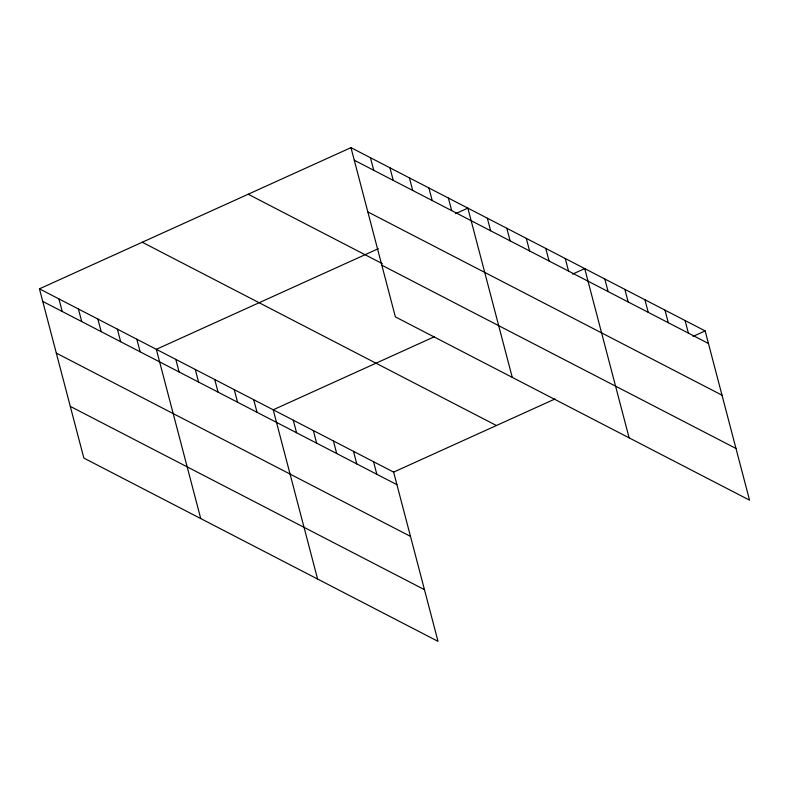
<?xml version="1.0" encoding="UTF-8"?>
<svg xmlns="http://www.w3.org/2000/svg" width="789" height="789" viewBox="0 0 789 789"><rect width="100%" height="100%" fill="white"/><g stroke="black" fill="none" stroke-linecap="round" stroke-linejoin="round"><path stroke-width="1.18" d="M39.45 288.833L393.622 472.108L438.023 641.358L83.851 458.084L39.45 288.833L350.977 147.642L705.149 330.916L749.55 500.167L395.378 316.892L350.977 147.642M378.316 248.703L156.33 349.32L200.731 518.56M455.697 213.632L467.857 208.128L512.258 377.369M434.483 336.696L273.201 409.797L317.602 579.047M572.567 274.118L584.728 268.605L629.129 437.856M393.622 472.108L554.904 399.017M692.989 336.43L705.149 330.916M354.281 160.216L708.443 343.491M367.842 211.925L722.014 395.19M248.17 194.242L382.369 263.674M381.817 265.193L735.989 448.468M142.257 242.243L496.429 425.518M42.744 301.408L396.916 484.683M56.315 353.117L410.487 536.382M70.29 406.384L424.462 589.659M685.079 320.531L688.383 333.106M665.009 310.146L668.313 322.721M644.938 299.761L648.242 312.336M624.868 289.376L628.172 301.95M604.798 278.99L608.102 291.565M565.249 258.526L568.553 271.1M545.771 248.446L549.075 261.021M526.293 238.367L529.597 250.941M506.814 228.287L510.108 240.862M487.336 218.208L490.63 230.782M448.379 198.049L451.673 210.624M428.9 187.96L432.194 200.544M409.412 177.88L412.716 190.455M389.934 167.801L393.238 180.375M370.455 157.721L373.759 170.296M373.552 461.723L376.846 474.297M353.482 451.338L356.776 463.912M333.412 440.952L336.706 453.527M313.341 430.567L316.645 443.142M293.271 420.182L296.575 432.757M253.723 399.717L257.027 412.292M234.244 389.638L237.538 402.212M214.766 379.558L218.06 392.133M195.287 369.479L198.581 382.054M175.809 359.399L179.103 371.974M136.842 339.24L140.146 351.815M117.364 329.151L120.668 341.736M97.885 319.072L101.189 331.646M78.407 308.992L81.711 321.567M58.928 298.913L62.232 311.487"/></g></svg>
